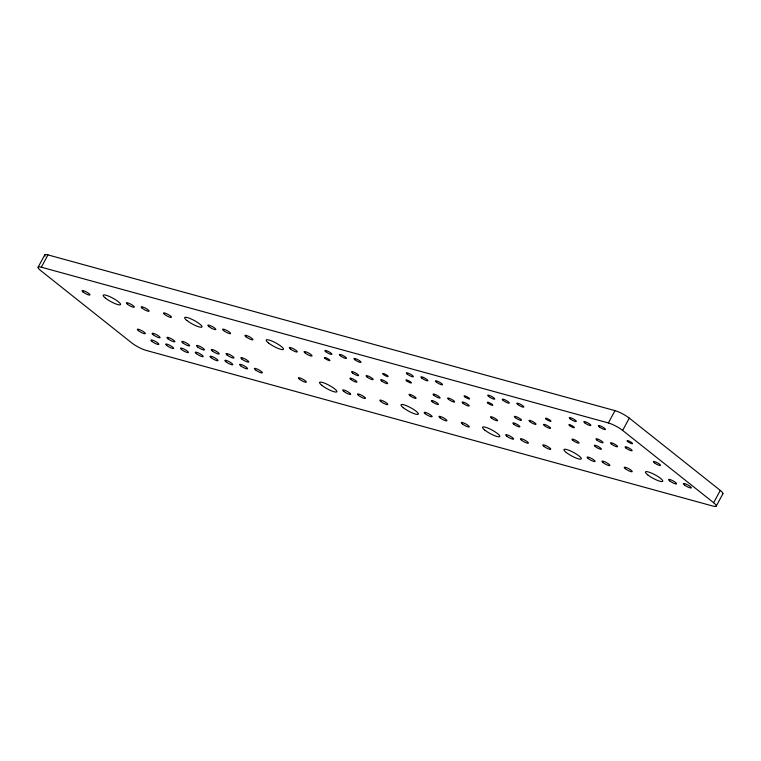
<?xml version="1.0" encoding="UTF-8"?>
<svg xmlns="http://www.w3.org/2000/svg" width="761" height="761" viewBox="0 0 761 761"><rect width="100%" height="100%" fill="white"/><g stroke="black" fill="none" stroke-linecap="round" stroke-linejoin="round"><path stroke-width="1.14" d="M38.107 267.197L44.756 254.897M720.287 490.407L713.637 502.717A11.434 2.321 28.4 0 1 713.028 506.103L145.998 350.364A11.434 2.321 28.4 0 1 131.701 342.878L40.713 270.593A11.434 2.321 28.4 0 1 41.322 267.197L47.972 254.897L615.002 410.636A11.434 2.321 28.4 0 1 629.299 418.122L720.287 490.407A11.434 2.321 28.4 0 1 722.484 494.098M41.322 267.197L608.353 422.935L615.002 410.636M713.637 502.717L622.641 430.422L629.299 418.122M716.244 506.103L722.893 493.803M608.353 422.935A11.434 2.321 28.4 0 1 622.641 430.422M45.108 256.096A11.434 2.321 28.4 0 1 47.972 254.897M625.989 448.048A4.014 0.818 28.4 0 0 631.991 450.778A4.014 0.818 28.4 0 0 627.835 447.478A4.014 0.818 28.4 0 0 625.989 448.048M611.435 444.053A4.014 0.818 28.4 0 0 617.447 446.783A4.014 0.818 28.4 0 0 613.28 443.473A4.014 0.818 28.4 0 0 611.435 444.053M596.89 440.058A4.014 0.818 28.4 0 0 602.893 442.788A4.014 0.818 28.4 0 0 598.736 439.478A4.014 0.818 28.4 0 0 596.89 440.058M584.733 422.84A4.014 0.818 28.4 0 0 590.745 425.57A4.014 0.818 28.4 0 0 586.579 422.26A4.014 0.818 28.4 0 0 584.733 422.84M599.278 426.835A4.014 0.818 28.4 0 0 605.29 429.565A4.014 0.818 28.4 0 0 601.133 426.255A4.014 0.818 28.4 0 0 599.278 426.835M570.189 418.845A4.014 0.818 28.4 0 0 576.191 421.575A4.014 0.818 28.4 0 0 572.034 418.265A4.014 0.818 28.4 0 0 570.189 418.845M305.123 352.98A4.537 0.923 28.4 0 0 311.905 356.062A4.537 0.923 28.4 0 0 307.206 352.333A4.537 0.923 28.4 0 0 305.123 352.98M299.406 379.168A4.537 0.923 28.4 0 0 306.188 382.25A4.537 0.923 28.4 0 0 301.489 378.521A4.537 0.923 28.4 0 0 299.406 379.168M350.811 379.406A4.014 0.818 28.4 0 0 356.823 382.146A4.014 0.818 28.4 0 0 352.657 378.835A4.014 0.818 28.4 0 0 350.811 379.406M409.941 395.653A4.014 0.818 28.4 0 0 415.944 398.384A4.014 0.818 28.4 0 0 411.787 395.073A4.014 0.818 28.4 0 0 409.941 395.653M569.57 425.608A3.12 0.637 28.4 0 0 574.241 427.739A3.12 0.637 28.4 0 0 571.007 425.161A3.12 0.637 28.4 0 0 569.57 425.608M627.768 441.599A3.12 0.637 28.4 0 0 632.439 443.72A3.12 0.637 28.4 0 0 629.204 441.152A3.12 0.637 28.4 0 0 627.768 441.599M440.001 417.789A4.537 0.923 28.4 0 0 446.783 420.871A4.537 0.923 28.4 0 0 442.084 417.133A4.537 0.923 28.4 0 0 440.001 417.789M340.319 355.71A4.014 0.818 28.4 0 0 346.331 358.441A4.014 0.818 28.4 0 0 342.165 355.13A4.014 0.818 28.4 0 0 340.319 355.71M354.873 359.706A4.014 0.818 28.4 0 0 360.876 362.436A4.014 0.818 28.4 0 0 356.719 359.125A4.014 0.818 28.4 0 0 354.873 359.706M462.346 423.925A4.537 0.923 28.4 0 0 469.128 427.007A4.537 0.923 28.4 0 0 464.429 423.278A4.537 0.923 28.4 0 0 462.346 423.925M421.794 378.084A4.014 0.818 28.4 0 0 427.806 380.814A4.014 0.818 28.4 0 0 423.639 377.513A4.014 0.818 28.4 0 0 421.794 378.084M513.751 424.162A4.014 0.818 28.4 0 0 519.763 426.892A4.014 0.818 28.4 0 0 515.597 423.592A4.014 0.818 28.4 0 0 513.751 424.162M406.631 380.861A3.12 0.637 28.4 0 0 411.301 382.983A3.12 0.637 28.4 0 0 408.067 380.414A3.12 0.637 28.4 0 0 406.631 380.861M407.24 374.089A4.014 0.818 28.4 0 0 413.252 376.819A4.014 0.818 28.4 0 0 409.095 373.518A4.014 0.818 28.4 0 0 407.24 374.089M544.419 425.646A4.014 0.818 28.4 0 0 550.431 428.376A4.014 0.818 28.4 0 0 546.265 425.076A4.014 0.818 28.4 0 0 544.419 425.646M436.338 382.079A4.014 0.818 28.4 0 0 442.35 384.809A4.014 0.818 28.4 0 0 438.184 381.508A4.014 0.818 28.4 0 0 436.338 382.079M529.875 421.651A4.014 0.818 28.4 0 0 535.877 424.381A4.014 0.818 28.4 0 0 531.72 421.071A4.014 0.818 28.4 0 0 529.875 421.651M448.495 399.297A4.014 0.818 28.4 0 0 454.507 402.027A4.014 0.818 28.4 0 0 450.341 398.726A4.014 0.818 28.4 0 0 448.495 399.297M83.054 291.986A4.537 0.923 28.4 0 0 89.836 295.078A4.537 0.923 28.4 0 0 85.137 291.339A4.537 0.923 28.4 0 0 83.054 291.986M595.226 446.536A4.014 0.818 28.4 0 0 601.238 449.275A4.014 0.818 28.4 0 0 597.071 445.965A4.014 0.818 28.4 0 0 595.226 446.536M654.346 462.783A4.014 0.818 28.4 0 0 660.358 465.513A4.014 0.818 28.4 0 0 656.201 462.203A4.014 0.818 28.4 0 0 654.346 462.783M572.881 440.4A4.014 0.818 28.4 0 0 578.893 443.13A4.014 0.818 28.4 0 0 574.726 439.829A4.014 0.818 28.4 0 0 572.881 440.4M432.286 401.789A4.014 0.818 28.4 0 0 438.288 404.519A4.014 0.818 28.4 0 0 434.131 401.209A4.014 0.818 28.4 0 0 432.286 401.789M325.775 351.715A4.014 0.818 28.4 0 0 331.786 354.445A4.014 0.818 28.4 0 0 327.62 351.135A4.014 0.818 28.4 0 0 325.775 351.715M352.476 372.928A4.014 0.818 28.4 0 0 358.488 375.658A4.014 0.818 28.4 0 0 354.322 372.348A4.014 0.818 28.4 0 0 352.476 372.928M367.021 376.923A4.014 0.818 28.4 0 0 373.033 379.653A4.014 0.818 28.4 0 0 368.866 376.343A4.014 0.818 28.4 0 0 367.021 376.923M381.575 380.919A4.014 0.818 28.4 0 0 387.577 383.649A4.014 0.818 28.4 0 0 383.42 380.348A4.014 0.818 28.4 0 0 381.575 380.919M602.94 462.536A4.537 0.923 28.4 0 0 609.723 465.627A4.537 0.923 28.4 0 0 605.024 461.889A4.537 0.923 28.4 0 0 602.94 462.536M588.158 458.483A4.537 0.923 28.4 0 0 594.94 461.566A4.537 0.923 28.4 0 0 590.241 457.827A4.537 0.923 28.4 0 0 588.158 458.483M433.951 395.301A4.014 0.818 28.4 0 0 439.953 398.032A4.014 0.818 28.4 0 0 435.796 394.731A4.014 0.818 28.4 0 0 433.951 395.301M383.354 374.469A3.12 0.637 28.4 0 0 388.024 376.59A3.12 0.637 28.4 0 0 384.79 374.022A3.12 0.637 28.4 0 0 383.354 374.469M625.285 468.681A4.537 0.923 28.4 0 0 632.068 471.763A4.537 0.923 28.4 0 0 627.368 468.025A4.537 0.923 28.4 0 0 625.285 468.681M669.632 480.857A4.537 0.923 28.4 0 0 676.415 483.939A4.537 0.923 28.4 0 0 671.716 480.21A4.537 0.923 28.4 0 0 669.632 480.857M684.405 484.919A4.537 0.923 28.4 0 0 691.197 488.001A4.537 0.923 28.4 0 0 686.498 484.262A4.537 0.923 28.4 0 0 684.405 484.919M321.827 385.332A9.817 1.988 28.4 0 0 336.514 392.01A9.817 1.988 28.4 0 0 326.336 383.925A9.817 1.988 28.4 0 0 321.827 385.332M488.01 403.206A3.12 0.637 28.4 0 0 492.681 405.337A3.12 0.637 28.4 0 0 489.447 402.759A3.12 0.637 28.4 0 0 488.01 403.206M647.706 474.835A9.817 1.988 28.4 0 0 662.393 481.513A9.817 1.988 28.4 0 0 652.225 473.428A9.817 1.988 28.4 0 0 647.706 474.835M546.198 419.197A3.12 0.637 28.4 0 0 550.878 421.318A3.12 0.637 28.4 0 0 547.635 418.75A3.12 0.637 28.4 0 0 546.198 419.197M403.292 407.706A9.817 1.988 28.4 0 0 417.979 414.384A9.817 1.988 28.4 0 0 407.81 406.298A9.817 1.988 28.4 0 0 403.292 407.706M268.424 342.897A9.817 1.988 28.4 0 0 283.111 349.575A9.817 1.988 28.4 0 0 272.933 341.499A9.817 1.988 28.4 0 0 268.424 342.897M566.232 452.462A9.817 1.988 28.4 0 0 580.928 459.14A9.817 1.988 28.4 0 0 570.75 451.054A9.817 1.988 28.4 0 0 566.232 452.462M484.767 430.079A9.817 1.988 28.4 0 0 499.454 436.757A9.817 1.988 28.4 0 0 489.275 428.681A9.817 1.988 28.4 0 0 484.767 430.079M488.619 396.443A4.014 0.818 28.4 0 0 494.631 399.173A4.014 0.818 28.4 0 0 490.465 395.863A4.014 0.818 28.4 0 0 488.619 396.443M186.949 320.524A9.817 1.988 28.4 0 0 201.636 327.201A9.817 1.988 28.4 0 0 191.468 319.116A9.817 1.988 28.4 0 0 186.949 320.524M105.475 298.15A9.817 1.988 28.4 0 0 120.171 304.828A9.817 1.988 28.4 0 0 109.993 296.742A9.817 1.988 28.4 0 0 105.475 298.15M517.718 404.433A4.014 0.818 28.4 0 0 523.73 407.164A4.014 0.818 28.4 0 0 519.563 403.853A4.014 0.818 28.4 0 0 517.718 404.433M515.321 417.656A4.014 0.818 28.4 0 0 521.333 420.386A4.014 0.818 28.4 0 0 517.176 417.076A4.014 0.818 28.4 0 0 515.321 417.656M503.173 400.438A4.014 0.818 28.4 0 0 509.176 403.168A4.014 0.818 28.4 0 0 505.019 399.858A4.014 0.818 28.4 0 0 503.173 400.438M153.151 334.697A4.537 0.923 28.4 0 0 159.934 337.779A4.537 0.923 28.4 0 0 155.234 334.041A4.537 0.923 28.4 0 0 153.151 334.697M181.499 349.527A4.537 0.923 28.4 0 0 188.281 352.619A4.537 0.923 28.4 0 0 183.582 348.88A4.537 0.923 28.4 0 0 181.499 349.527M182.716 342.811A4.537 0.923 28.4 0 0 189.499 345.894A4.537 0.923 28.4 0 0 184.799 342.165A4.537 0.923 28.4 0 0 182.716 342.811M166.716 345.475A4.537 0.923 28.4 0 0 173.498 348.557A4.537 0.923 28.4 0 0 168.799 344.819A4.537 0.923 28.4 0 0 166.716 345.475M138.369 330.635A4.537 0.923 28.4 0 0 145.161 333.718A4.537 0.923 28.4 0 0 140.462 329.989A4.537 0.923 28.4 0 0 138.369 330.635M151.934 341.413A4.537 0.923 28.4 0 0 158.726 344.495A4.537 0.923 28.4 0 0 154.026 340.766A4.537 0.923 28.4 0 0 151.934 341.413M167.934 338.75A4.537 0.923 28.4 0 0 174.716 341.841A4.537 0.923 28.4 0 0 170.017 338.103A4.537 0.923 28.4 0 0 167.934 338.75M358.526 395.406A4.537 0.923 28.4 0 0 365.309 398.498A4.537 0.923 28.4 0 0 360.609 394.759A4.537 0.923 28.4 0 0 358.526 395.406M343.744 391.354A4.537 0.923 28.4 0 0 350.526 394.436A4.537 0.923 28.4 0 0 345.827 390.697A4.537 0.923 28.4 0 0 343.744 391.354M290.341 348.919A4.537 0.923 28.4 0 0 297.123 352.001A4.537 0.923 28.4 0 0 292.424 348.272A4.537 0.923 28.4 0 0 290.341 348.919M245.993 336.743A4.537 0.923 28.4 0 0 252.785 339.825A4.537 0.923 28.4 0 0 248.086 336.096A4.537 0.923 28.4 0 0 245.993 336.743M506.683 436.101A4.537 0.923 28.4 0 0 513.475 439.183A4.537 0.923 28.4 0 0 508.776 435.454A4.537 0.923 28.4 0 0 506.683 436.101M223.648 330.607A4.537 0.923 28.4 0 0 230.431 333.689A4.537 0.923 28.4 0 0 225.732 329.951A4.537 0.923 28.4 0 0 223.648 330.607M255.401 369.827A4.537 0.923 28.4 0 0 262.193 372.919A4.537 0.923 28.4 0 0 257.494 369.18A4.537 0.923 28.4 0 0 255.401 369.827M227.063 354.997A4.537 0.923 28.4 0 0 233.846 358.079A4.537 0.923 28.4 0 0 229.147 354.341A4.537 0.923 28.4 0 0 227.063 354.997M240.628 365.765A4.537 0.923 28.4 0 0 247.411 368.857A4.537 0.923 28.4 0 0 242.711 365.118A4.537 0.923 28.4 0 0 240.628 365.765M212.281 350.935A4.537 0.923 28.4 0 0 219.063 354.017A4.537 0.923 28.4 0 0 214.364 350.288A4.537 0.923 28.4 0 0 212.281 350.935M225.846 361.713A4.537 0.923 28.4 0 0 232.628 364.795A4.537 0.923 28.4 0 0 227.929 361.066A4.537 0.923 28.4 0 0 225.846 361.713M197.499 346.873A4.537 0.923 28.4 0 0 204.281 349.955A4.537 0.923 28.4 0 0 199.582 346.226A4.537 0.923 28.4 0 0 197.499 346.873M325.156 358.488A3.12 0.637 28.4 0 0 329.836 360.609A3.12 0.637 28.4 0 0 326.593 358.041A3.12 0.637 28.4 0 0 325.156 358.488M521.466 440.162A4.537 0.923 28.4 0 0 528.248 443.244A4.537 0.923 28.4 0 0 523.549 439.516A4.537 0.923 28.4 0 0 521.466 440.162M208.866 326.545A4.537 0.923 28.4 0 0 215.658 329.627A4.537 0.923 28.4 0 0 210.959 325.898A4.537 0.923 28.4 0 0 208.866 326.545M164.528 314.369A4.537 0.923 28.4 0 0 171.311 317.451A4.537 0.923 28.4 0 0 166.611 313.713A4.537 0.923 28.4 0 0 164.528 314.369M142.183 308.224A4.537 0.923 28.4 0 0 148.966 311.316A4.537 0.923 28.4 0 0 144.267 307.577A4.537 0.923 28.4 0 0 142.183 308.224M127.401 304.172A4.537 0.923 28.4 0 0 134.183 307.254A4.537 0.923 28.4 0 0 129.484 303.515A4.537 0.923 28.4 0 0 127.401 304.172M491.406 418.027A4.014 0.818 28.4 0 0 497.418 420.757A4.014 0.818 28.4 0 0 493.252 417.447A4.014 0.818 28.4 0 0 491.406 418.027M380.871 401.551A4.537 0.923 28.4 0 0 387.653 404.633A4.537 0.923 28.4 0 0 382.954 400.895A4.537 0.923 28.4 0 0 380.871 401.551M543.811 446.298A4.537 0.923 28.4 0 0 550.603 449.38A4.537 0.923 28.4 0 0 545.903 445.651A4.537 0.923 28.4 0 0 543.811 446.298M463.04 403.292A4.014 0.818 28.4 0 0 469.052 406.032A4.014 0.818 28.4 0 0 464.885 402.721A4.014 0.818 28.4 0 0 463.04 403.292M196.281 353.589A4.537 0.923 28.4 0 0 203.063 356.671A4.537 0.923 28.4 0 0 198.364 352.942A4.537 0.923 28.4 0 0 196.281 353.589M211.063 357.651A4.537 0.923 28.4 0 0 217.846 360.733A4.537 0.923 28.4 0 0 213.147 357.004A4.537 0.923 28.4 0 0 211.063 357.651M241.846 359.049A4.537 0.923 28.4 0 0 248.628 362.141A4.537 0.923 28.4 0 0 243.929 358.402A4.537 0.923 28.4 0 0 241.846 359.049M425.218 413.727A4.537 0.923 28.4 0 0 432.001 416.809A4.537 0.923 28.4 0 0 427.302 413.08A4.537 0.923 28.4 0 0 425.218 413.727M464.819 396.842A3.12 0.637 28.4 0 0 469.499 398.964A3.12 0.637 28.4 0 0 466.255 396.395A3.12 0.637 28.4 0 0 464.819 396.842"/></g></svg>
